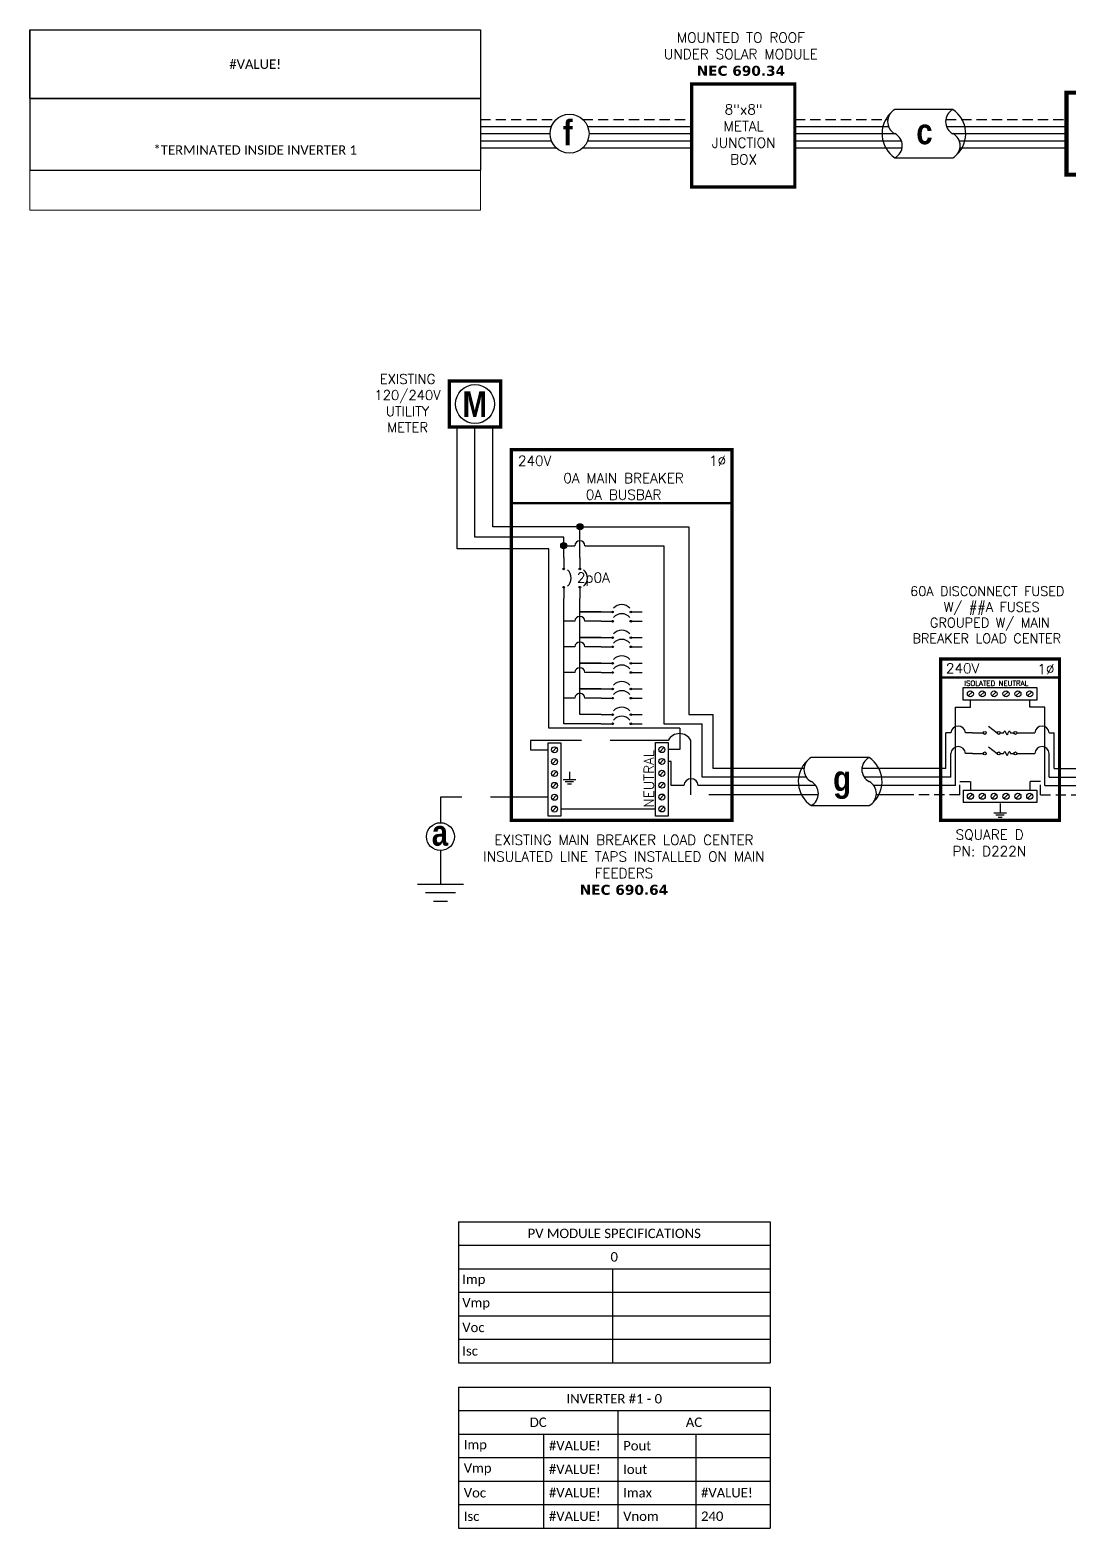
# Model space of a CAD drawing. Header units: feet. Extents: x 16885 to 17657, y 16033 to 16589.
# Drawn here: x 16885 to 17265, y 16033 to 16583 of the extents above; entities that cross this region are included whole.
import ezdxf

# ---------------------------------------------------------------- set-up
doc = ezdxf.new("R2010")
doc.units = ezdxf.units.FT
doc.header["$MEASUREMENT"] = 0
doc.linetypes.add('HIDDEN', pattern=[0.375, 0.25, -0.125])
for name, color, linetype in [('ONE LINE BLOCKS', 7, 'Continuous'), ('TABLES', 7, 'Continuous'), ('TEXT', 7, 'Continuous'), ('Z - TITLEBLOCK TXT', 7, 'Continuous')]:
    doc.layers.add(name, color=color, linetype=linetype)
doc.styles.add('ONE LINE TXT', font='techb___.ttf')
doc.styles.get("Standard").update_dxf_attribs({"font": 'simplex.shx'})

# ---------------------------------------------------------------- blocks, each defined once
blk = doc.blocks.new('*T15')
at = {"layer": 'Defpoints', "color": 8, "linetype": 'ByBlock', "lineweight": 0, "transparency": 16777216}
for p, q in [((0, -51.42), (0, -66.05)), ((165.11, -51.42), (165.11, -66.05)), ((0, -66.05), (165.11, -66.05))]:
    blk.add_line(p, q, dxfattribs=at)
at = {"layer": 'Z - TITLEBLOCK TXT', "color": 0, "lineweight": -2, "transparency": 16777216}
for p, q in [((0, 0), (165.11, 0)), ((0, 0), (0, -51.42)), ((165.11, 0), (165.11, -51.42)), ((0, -25.14), (165.11, -25.14)), ((0, -51.42), (165.11, -51.42))]:
    blk.add_line(p, q, dxfattribs=at)
at = {"layer": 'Z - TITLEBLOCK TXT', "color": 0, "linetype": 'Continuous', "transparency": 16777216, "char_height": 3.4544, "width": 155.095, "attachment_point": 5}
for s, insert in [('{\\fCalibri|b0|i0|c0;#VALUE!', (82.56, -12.57)), ('{\\fCalibri|b0|i0|c0;^J^J*TERMINATED INSIDE INVERTER 1', (82.56, -38.28))]:
    blk.add_mtext(s, dxfattribs=dict(at, insert=insert))
blk = doc.blocks.new('M_MAIN DISCONNECT')
at = {"color": 253, "linetype": 'Continuous'}
for p, q in [((10.94, -17.67), (10.94, -15.06)), ((32.69, -17.67), (32.69, -15.06)), ((5.45, -46.43), (5.45, -17.67)), ((5.45, -17.67), (10.94, -17.67)), ((38.18, -17.67), (32.69, -17.67)), ((38.18, -46.43), (38.18, -17.67)), ((5.45, -46.43), (-9.78, -46.43)), ((38.18, -46.43), (53.41, -46.43))]:
    blk.add_line(p, q, dxfattribs=at)
at = {"color": 7, "linetype": 'Continuous'}
for p, q in [((1.95, -40.22), (1.95, -27.1)), ((3.81, -27.1), (1.95, -27.1)), ((11.72, -27.1), (9.09, -27.1)), ((31.91, -27.1), (34.54, -27.1)), ((39.82, -27.1), (41.69, -27.1)), ((41.69, -40.22), (41.69, -27.1)), ((1.95, -40.22), (-9.78, -40.22)), ((41.69, -40.22), (53.41, -40.22))]:
    blk.add_line(p, q, dxfattribs=at)
at = {"color": 1, "linetype": 'Continuous'}
for p, q in [((21.88, -27.1), (23.12, -27.1)), ((25.67, -27.11), (26.91, -27.11)), ((21.88, -34.64), (23.12, -34.64)), ((25.67, -34.64), (26.91, -34.64))]:
    blk.add_line(p, q, dxfattribs=at)
at = {"color": 10, "linetype": 'Continuous'}
for p, q in [((3.81, -43.39), (3.81, -34.64)), ((11.72, -34.64), (9.09, -34.64)), ((31.91, -34.64), (34.54, -34.64)), ((39.82, -43.39), (39.82, -34.64)), ((3.81, -43.39), (-9.78, -43.39)), ((39.82, -43.39), (53.41, -43.39))]:
    blk.add_line(p, q, dxfattribs=at)
at = {"color": 7, "linetype": 'Continuous'}
for centre in [(6.45, -27.26), (37.18, -27.26)]:
    blk.add_arc(centre, 2.64, 3.2819, 176.7181, dxfattribs=at)
at = {"color": 10, "linetype": 'Continuous'}
for centre in [(6.45, -34.79), (37.18, -34.79)]:
    blk.add_arc(centre, 2.64, 3.2819, 176.7181, dxfattribs=at)
at = {"color": 1, "linetype": 'Continuous'}
for points in [[(23.12, -27.1), (23.5, -26.34), (24.4, -27.87), (25.22, -26.34), (25.67, -27.11)], [(23.12, -34.64), (23.5, -33.88), (24.4, -35.4), (25.22, -33.88), (25.67, -34.64)]]:
    blk.add_spline(points, degree=3, dxfattribs=at)
at = {"layer": 'ONE LINE BLOCKS', "lineweight": 50}
blk.add_line((0, -6.77), (43.61, -6.77), dxfattribs=at)
at = {"layer": 'ONE LINE BLOCKS', "lineweight": 50, "const_width": 1.19}
blk.add_lwpolyline([(0, -59.17), (0, 0), (43.61, 0), (43.61, -59.17)], close=True, dxfattribs=at)
at = {"layer": 'TEXT', "color": 92, "linetype": 'HIDDEN', "ltscale": 15}
for p, q in [((7.03, -49.88), (7.03, -44.94)), ((7.03, -44.94), (10.94, -44.94)), ((10.94, -44.94), (10.94, -48.08)), ((36.6, -44.94), (32.69, -44.94)), ((32.69, -44.94), (32.69, -48.08)), ((36.6, -49.88), (36.6, -44.94)), ((7.03, -49.88), (-9.78, -49.88)), ((36.6, -49.88), (53.41, -49.88))]:
    blk.add_line(p, q, dxfattribs=at)
at = {"layer": 'TEXT', "color": 92, "linetype": 'Continuous', "flags": 128}
for points in [[(21.82, -52.94), (21.82, -56.44)], [(19.48, -56.44), (24.16, -56.44)], [(23.35, -57.31), (20.29, -57.31)], [(22.53, -58.18), (21.1, -58.18)]]:
    blk.add_lwpolyline(points, dxfattribs=at)
at = {"layer": 'Z - TITLEBLOCK TXT', "color": 1, "linetype": 'Continuous'}
for p, q in [((8.34, -15.06), (8.34, -10.52)), ((8.34, -10.52), (35.29, -10.52)), ((35.29, -10.52), (35.29, -15.06)), ((35.29, -15.06), (8.34, -15.06)), ((11.72, -27.1), (15.64, -27.1)), ((17.54, -24.65), (20.8, -27.1)), ((27.99, -27.11), (31.91, -27.11)), ((17.54, -32.19), (20.8, -34.63)), ((11.72, -34.64), (15.64, -34.64)), ((27.99, -34.64), (31.91, -34.64)), ((8.34, -48.08), (35.29, -48.08)), ((8.34, -48.08), (8.34, -52.62)), ((35.29, -48.08), (35.29, -52.62)), ((35.29, -52.62), (8.34, -52.62))]:
    blk.add_line(p, q, dxfattribs=at)
at = {"layer": 'Z - TITLEBLOCK TXT', "color": 4, "linetype": 'Continuous'}
for p, q in [((11.73, -12), (10.15, -13.58)), ((16.08, -12), (14.5, -13.58)), ((20.43, -12), (18.86, -13.58)), ((24.78, -12), (23.21, -13.58)), ((29.13, -12), (27.56, -13.58)), ((33.48, -12), (31.91, -13.58)), ((11.73, -49.56), (10.15, -51.13)), ((16.08, -49.56), (14.5, -51.13)), ((20.43, -49.56), (18.86, -51.13)), ((24.78, -49.56), (23.21, -51.13)), ((29.13, -49.56), (27.56, -51.13)), ((33.48, -49.56), (31.91, -51.13))]:
    blk.add_line(p, q, dxfattribs=at)
for centre in [(10.94, -12.79), (15.29, -12.79), (19.64, -12.79), (23.99, -12.79), (28.34, -12.79), (32.69, -12.79), (10.94, -50.35), (15.29, -50.35), (19.64, -50.35), (23.99, -50.35), (28.34, -50.35), (32.69, -50.35)]:
    blk.add_circle(centre, 1.11, dxfattribs=at)
at = {"layer": 'Z - TITLEBLOCK TXT', "color": 1, "linetype": 'Continuous'}
for centre in [(16.18, -27.1), (21.34, -27.1), (27.45, -27.11), (16.18, -34.64), (21.34, -34.64), (27.45, -34.64)]:
    blk.add_circle(centre, 0.541, dxfattribs=at)
at = {"layer": 'TABLES', "color": 4, "linetype": 'Continuous'}
blk.add_text('ISOLATED NEUTRAL', height=1.8743, dxfattribs=at).set_placement((8.7, -9.86))
at = {"layer": 'TEXT', "color": 1}
for s, width, gutter_width, heights, insert, char_height, attachment_point in [('\\A1;\\pi4.1167;60A DISCONNECT FUSED \\P\\pi16.454;W/ ##A FUSES\\P\\pi11.355;GROUPED W/ MAIN \\P\\pi4.9392;BREAKER LOAD CENTER', 71.8931, 92.23, [24.13], (-15.26, 26.55), 3.4544, 1), ('240V', 0.1481, 0.75, [0], (8.07, -3.44), 3.658, 5), ('1∅', 0.1481, 0.75, [0], (38.63, -3.74), 3.658, 5), ('\\A1;\\pi3.6942,t21.982;SQUARE D\\P\\pi2.5621,t20.85;PN: D222N', 35.0816, 28.88, [13.54], (1.84, -62.59), 3.6576, 1)]:
    blk.add_mtext_dynamic_manual_height_columns(s, width=width, gutter_width=gutter_width, heights=heights, dxfattribs=dict(at, insert=insert, char_height=char_height, attachment_point=attachment_point))
blk = doc.blocks.new('*U17')
blk.add_blockref('M_MAIN DISCONNECT', (0, 0))
blk = doc.blocks.new('*U9')
at = {"color": 7, "linetype": 'Continuous'}
for p, q in [((6.669, 2.433), (2.905, 2.433)), ((2.435, 1.711), (0, 1.711)), ((9.575, 1.711), (6.199, 1.711)), ((2.905, -0.69), (6.669, -0.69))]:
    blk.add_line(p, q, dxfattribs=at)
at = {"color": 10, "linetype": 'Continuous'}
for p, q in [((2.591, 1.149), (0, 1.149)), ((9.575, 1.149), (6.355, 1.149))]:
    blk.add_line(p, q, dxfattribs=at)
at = {"color": 253, "linetype": 'Continuous'}
for p, q in [((3.208, 0.611), (0, 0.611)), ((9.575, 0.611), (6.972, 0.611))]:
    blk.add_line(p, q, dxfattribs=at)
at = {"color": 7, "linetype": 'Continuous'}
for centre, start, end in [((3.942, 0.872), 133.97324, 236.42648), ((5.633, 0.872), 313.97324, 56.42648)]:
    blk.add_arc(centre, 1.874, start, end, dxfattribs=at)
at = {"layer": 'TEXT', "color": 92, "linetype": 'HIDDEN', "ltscale": 15}
for p, q in [((3.373, 0), (0, 0)), ((9.575, 0), (7.137, 0))]:
    blk.add_line(p, q, dxfattribs=at)
at = {"layer": 'Z - TITLEBLOCK TXT', "linetype": 'Continuous'}
for centre, start, end in [((3.315, 1.653), 117.66392, 242.33608), ((7.078, 1.653), 117.66392, 242.33608), ((2.496, 0.091), 297.66392, 62.33608), ((6.26, 0.091), 297.66392, 62.33608)]:
    blk.add_arc(centre, 0.882, start, end, dxfattribs=at)
blk = doc.blocks.new('M_LINE TAPS')
at = {"layer": 'ONE LINE BLOCKS', "linetype": 'Continuous'}
h = blk.add_hatch(color=254, dxfattribs=at)
h.dxf.hatch_style = 1
edge = h.paths.add_edge_path()
edge.add_arc((-12.115, 17.423), 0.197, 0, 360)
h = blk.add_hatch(color=254, dxfattribs=at)
h.dxf.hatch_style = 1
edge = h.paths.add_edge_path()
edge.add_arc((-13.164, 16.191), 0.197, 0, 360)
h = blk.add_hatch(color=1, dxfattribs=at)
h.dxf.hatch_style = 1
edge = h.paths.add_edge_path()
edge.add_arc((-13.164, 14.685), 0.0515, 0, 360)
h = blk.add_hatch(color=1, dxfattribs=at)
h.dxf.hatch_style = 1
edge = h.paths.add_edge_path()
edge.add_arc((-12.115, 14.685), 0.0515, 0, 360)
h = blk.add_hatch(color=1, dxfattribs=at)
h.dxf.hatch_style = 1
edge = h.paths.add_edge_path()
edge.add_arc((-13.164, 13.502), 0.0515, 0, 360)
h = blk.add_hatch(color=1, dxfattribs=at)
h.dxf.hatch_style = 1
edge = h.paths.add_edge_path()
edge.add_arc((-12.115, 13.502), 0.0515, 0, 360)
h = blk.add_hatch(color=1, dxfattribs=at)
h.dxf.hatch_style = 1
edge = h.paths.add_edge_path()
edge.add_arc((-9.991, 11.887), 0.0515, 0, 360)
h = blk.add_hatch(color=1, dxfattribs=at)
h.dxf.hatch_style = 1
edge = h.paths.add_edge_path()
edge.add_arc((-8.808, 11.887), 0.0515, 0, 360)
h = blk.add_hatch(color=1, dxfattribs=at)
h.dxf.hatch_style = 1
edge = h.paths.add_edge_path()
edge.add_arc((-9.991, 11.288), 0.0515, 0, 360)
h = blk.add_hatch(color=1, dxfattribs=at)
h.dxf.hatch_style = 1
edge = h.paths.add_edge_path()
edge.add_arc((-8.808, 11.288), 0.0515, 0, 360)
h = blk.add_hatch(color=1, dxfattribs=at)
h.dxf.hatch_style = 1
edge = h.paths.add_edge_path()
edge.add_arc((-9.991, 10.221), 0.0515, 0, 360)
h = blk.add_hatch(color=1, dxfattribs=at)
h.dxf.hatch_style = 1
edge = h.paths.add_edge_path()
edge.add_arc((-8.808, 10.221), 0.0515, 0, 360)
h = blk.add_hatch(color=1, dxfattribs=at)
h.dxf.hatch_style = 1
edge = h.paths.add_edge_path()
edge.add_arc((-9.991, 9.622), 0.0515, 0, 360)
h = blk.add_hatch(color=1, dxfattribs=at)
h.dxf.hatch_style = 1
edge = h.paths.add_edge_path()
edge.add_arc((-8.808, 9.622), 0.0515, 0, 360)
h = blk.add_hatch(color=1, dxfattribs=at)
h.dxf.hatch_style = 1
edge = h.paths.add_edge_path()
edge.add_arc((-9.991, 8.555), 0.0515, 0, 360)
h = blk.add_hatch(color=1, dxfattribs=at)
h.dxf.hatch_style = 1
edge = h.paths.add_edge_path()
edge.add_arc((-9.991, 7.957), 0.0515, 0, 360)
h = blk.add_hatch(color=1, dxfattribs=at)
h.dxf.hatch_style = 1
edge = h.paths.add_edge_path()
edge.add_arc((-8.808, 8.555), 0.0515, 0, 360)
h = blk.add_hatch(color=1, dxfattribs=at)
h.dxf.hatch_style = 1
edge = h.paths.add_edge_path()
edge.add_arc((-8.808, 7.957), 0.0515, 0, 360)
h = blk.add_hatch(color=1, dxfattribs=at)
h.dxf.hatch_style = 1
edge = h.paths.add_edge_path()
edge.add_arc((-9.991, 6.889), 0.0515, 0, 360)
h = blk.add_hatch(color=1, dxfattribs=at)
h.dxf.hatch_style = 1
edge = h.paths.add_edge_path()
edge.add_arc((-8.808, 6.889), 0.0515, 0, 360)
h = blk.add_hatch(color=1, dxfattribs=at)
h.dxf.hatch_style = 1
edge = h.paths.add_edge_path()
edge.add_arc((-9.991, 6.291), 0.0515, 0, 360)
h = blk.add_hatch(color=1, dxfattribs=at)
h.dxf.hatch_style = 1
edge = h.paths.add_edge_path()
edge.add_arc((-8.808, 6.291), 0.0515, 0, 360)
h = blk.add_hatch(color=1, dxfattribs=at)
h.dxf.hatch_style = 1
edge = h.paths.add_edge_path()
edge.add_arc((-9.991, 5.224), 0.0515, 0, 360)
h = blk.add_hatch(color=1, dxfattribs=at)
h.dxf.hatch_style = 1
edge = h.paths.add_edge_path()
edge.add_arc((-8.808, 5.224), 0.0515, 0, 360)
h = blk.add_hatch(color=1, dxfattribs=at)
h.dxf.hatch_style = 1
edge = h.paths.add_edge_path()
edge.add_arc((-9.991, 4.625), 0.0515, 0, 360)
h = blk.add_hatch(color=1, dxfattribs=at)
h.dxf.hatch_style = 1
edge = h.paths.add_edge_path()
edge.add_arc((-8.808, 4.625), 0.0515, 0, 360)
at = {"color": 155, "true_color": 0x647190}
blk.add_line((-16.567, 22.428), (-2.231, 22.428), dxfattribs=at)
at = {"color": 7, "linetype": 'Continuous'}
for p, q in [((-3.464, 1.711), (-3.464, 5.224)), ((0, 1.711), (-3.464, 1.711))]:
    blk.add_line(p, q, dxfattribs=at)
at = {"color": 10, "linetype": 'Continuous'}
for p, q in [((-4.177, 1.149), (-4.177, 4.625)), ((-3.462, 4.625), (-3.462, 4.625)), ((0, 1.149), (-4.177, 1.149))]:
    blk.add_line(p, q, dxfattribs=at)
at = {"color": 253, "linetype": 'Continuous'}
for p, q in [((-6.184, 2.177), (-6.39, 2.177)), ((-6.184, 0.611), (-6.184, 2.177)), ((-5.36, 0.611), (-6.184, 0.611)), ((0, 0.611), (-4.425, 0.611))]:
    blk.add_line(p, q, dxfattribs=at)
at = {"color": 7, "linetype": 'Continuous'}
blk.add_circle((-21.169, -2.704), 0.906, dxfattribs=at)
at = {"color": 253, "linetype": 'Continuous'}
blk.add_arc((-4.892, 0.584), 0.468, 3.28193, 176.71807, dxfattribs=at)
at = {"layer": 'ONE LINE BLOCKS', "lineweight": 50}
blk.add_line((-16.567, 18.948), (-2.231, 18.948), dxfattribs=at)
at = {"layer": 'ONE LINE BLOCKS', "lineweight": 50, "const_width": 0.21}
for points in [[(-20.599, 23.898), (-20.599, 26.892), (-17.258, 26.892), (-17.258, 23.898)], [(-16.567, -1.647), (-16.567, 22.428), (-2.231, 22.428), (-2.231, -1.647)]]:
    blk.add_lwpolyline(points, close=True, dxfattribs=at)
at = {"layer": 'TEXT', "color": 92, "linetype": 'HIDDEN', "ltscale": 15}
for p, q in [((-6.39, 3.547), (-15.333, 3.547)), ((-15.333, 3.547), (-15.333, 2.935)), ((-15.333, 2.935), (-14.165, 2.935)), ((-4.917, 0), (-4.917, 3.547)), ((0, 0), (-4.917, 0)), ((-14.165, -0.148), (-21.169, -0.148)), ((-21.169, -0.148), (-21.169, -1.798)), ((-21.169, -3.61), (-21.169, -5.799))]:
    blk.add_line(p, q, dxfattribs=at)
at = {"layer": 'TEXT', "color": 92, "linetype": 'Continuous', "ltscale": 15}
blk.add_line((-7.195, -0.918), (-13.361, -0.918), dxfattribs=at)
at = {"layer": 'TEXT', "color": 92, "linetype": 'Continuous', "flags": 128}
for points in [[(-13.205, 1.009), (-12.375, 1.009)], [(-12.79, 1.513), (-12.79, 1.009)], [(-12.519, 0.855), (-13.061, 0.855)], [(-12.663, 0.701), (-12.917, 0.701)]]:
    blk.add_lwpolyline(points, dxfattribs=at)
at = {"layer": 'TEXT', "color": 92, "linetype": 'Continuous', "ltscale": 4, "flags": 128}
for points in [[(-22.671, -5.799), (-19.666, -5.799)], [(-20.187, -6.356), (-22.151, -6.356)], [(-20.708, -6.913), (-21.63, -6.913)]]:
    blk.add_lwpolyline(points, dxfattribs=at)
at = {"layer": 'TEXT', "linetype": 'Continuous'}
blk.add_circle((-18.928, 25.395), 1.267, dxfattribs=at)
at = {"layer": 'TEXT', "color": 92, "linetype": 'Continuous', "ltscale": 0.3}
blk.add_arc((-5.647, 3.164), 0.824, 27.66392, 152.33608, dxfattribs=at)
at = {"layer": 'Z - TITLEBLOCK TXT', "color": 253, "linetype": 'Continuous'}
for p, q in [((-20.077, 15.98), (-20.077, 23.898)), ((-14.134, 15.98), (-20.077, 15.98)), ((-14.134, 4.344), (-14.134, 15.98)), ((-5.63, 4.344), (-14.134, 4.344)), ((-5.63, 4.344), (-5.63, 2.948)), ((-5.63, 2.948), (-6.39, 2.948))]:
    blk.add_line(p, q, dxfattribs=at)
at = {"layer": 'Z - TITLEBLOCK TXT', "color": 10, "linetype": 'Continuous'}
for p, q in [((-18.928, 16.744), (-18.928, 23.898)), ((-13.164, 16.744), (-18.928, 16.744)), ((-13.164, 15.429), (-13.164, 16.744)), ((-12.967, 16.191), (-12.446, 16.191)), ((-11.783, 16.191), (-6.656, 16.191)), ((-6.656, 16.191), (-6.656, 4.625)), ((-13.164, 4.625), (-13.164, 12.759)), ((-12.446, 11.288), (-13.164, 11.288)), ((-10.734, 11.288), (-11.783, 11.288)), ((-12.446, 9.622), (-13.164, 9.622)), ((-10.734, 9.622), (-11.783, 9.622)), ((-12.446, 7.957), (-13.164, 7.957)), ((-10.734, 7.957), (-11.783, 7.957)), ((-12.446, 6.291), (-13.164, 6.291)), ((-10.734, 6.291), (-11.783, 6.291)), ((-10.734, 4.625), (-13.164, 4.625)), ((-6.656, 4.625), (-4.177, 4.625))]:
    blk.add_line(p, q, dxfattribs=at)
at = {"layer": 'Z - TITLEBLOCK TXT', "color": 7, "linetype": 'Continuous'}
for p, q in [((-17.778, 17.423), (-17.778, 23.898)), ((-12.115, 17.423), (-17.778, 17.423)), ((-12.115, 15.429), (-12.115, 17.423)), ((-11.918, 17.423), (-5.044, 17.423)), ((-5.044, 17.423), (-5.044, 5.224)), ((-12.115, 10.221), (-12.115, 12.759)), ((-12.115, 11.887), (-10.734, 11.887)), ((-10.734, 11.887), (-12.115, 11.887)), ((-12.115, 8.555), (-12.115, 10.221)), ((-12.115, 10.221), (-10.734, 10.221)), ((-10.734, 10.221), (-12.115, 10.221)), ((-12.115, 6.889), (-12.115, 8.555)), ((-12.115, 8.555), (-10.734, 8.555)), ((-10.734, 8.555), (-12.115, 8.555)), ((-12.115, 5.224), (-12.115, 6.889)), ((-12.115, 6.889), (-10.734, 6.889)), ((-10.734, 6.889), (-12.115, 6.889)), ((-10.734, 5.224), (-12.115, 5.224)), ((-5.044, 5.224), (-3.464, 5.224))]:
    blk.add_line(p, q, dxfattribs=at)
at = {"layer": 'Z - TITLEBLOCK TXT', "color": 1, "linetype": 'Continuous'}
for p, q in [((-14.165, -1.378), (-14.165, 3.395)), ((-14.165, 3.395), (-13.361, 3.395)), ((-13.361, 3.395), (-13.361, -1.378)), ((-7.195, -1.366), (-7.195, 3.408)), ((-7.195, 3.408), (-6.39, 3.408)), ((-6.39, 3.408), (-6.39, -1.366)), ((-13.361, -1.378), (-14.165, -1.378)), ((-6.39, -1.366), (-7.195, -1.366))]:
    blk.add_line(p, q, dxfattribs=at)
at = {"layer": 'Z - TITLEBLOCK TXT', "color": 4, "linetype": 'Continuous'}
for p, q in [((-13.624, 3.075), (-13.902, 2.796)), ((-6.653, 3.087), (-6.932, 2.809)), ((-13.624, 2.304), (-13.902, 2.025)), ((-6.653, 2.317), (-6.932, 2.038)), ((-13.624, 1.533), (-13.902, 1.255)), ((-6.653, 1.546), (-6.932, 1.267)), ((-13.624, 0.762), (-13.902, 0.484)), ((-6.653, 0.775), (-6.932, 0.497)), ((-6.653, 0.004), (-6.932, -0.274)), ((-13.624, -0.008), (-13.902, -0.287)), ((-13.624, -0.779), (-13.902, -1.058)), ((-6.653, -0.766), (-6.932, -1.045))]:
    blk.add_line(p, q, dxfattribs=at)
at = {"layer": 'Z - TITLEBLOCK TXT', "color": 1, "linetype": 'Continuous', "flags": 128}
for points in [[(-13.164, 15.429), (-13.164, 14.685)], [(-13.164, 15.429), (-13.164, 14.685)], [(-12.115, 15.429), (-12.115, 14.685)], [(-12.115, 15.429), (-12.115, 14.685)], [(-13.164, 13.502), (-13.164, 12.759)], [(-12.115, 13.502), (-12.115, 12.759)], [(-10.734, 11.887), (-9.991, 11.887)], [(-10.734, 11.887), (-9.991, 11.887)], [(-8.808, 11.887), (-8.064, 11.887)], [(-10.734, 11.288), (-9.991, 11.288)], [(-10.734, 11.288), (-9.991, 11.288)], [(-8.808, 11.288), (-8.064, 11.288)], [(-10.734, 10.221), (-9.991, 10.221)], [(-10.734, 10.221), (-9.991, 10.221)], [(-8.808, 10.221), (-8.064, 10.221)], [(-10.734, 9.622), (-9.991, 9.622)], [(-10.734, 9.622), (-9.991, 9.622)], [(-8.808, 9.622), (-8.064, 9.622)], [(-10.734, 8.555), (-9.991, 8.555)], [(-10.734, 8.555), (-9.991, 8.555)], [(-10.734, 7.957), (-9.991, 7.957)], [(-10.734, 7.957), (-9.991, 7.957)], [(-8.808, 8.555), (-8.064, 8.555)], [(-8.808, 7.957), (-8.064, 7.957)], [(-10.734, 6.889), (-9.991, 6.889)], [(-10.734, 6.889), (-9.991, 6.889)], [(-8.808, 6.889), (-8.064, 6.889)], [(-10.734, 6.291), (-9.991, 6.291)], [(-10.734, 6.291), (-9.991, 6.291)], [(-8.808, 6.291), (-8.064, 6.291)], [(-10.734, 5.224), (-9.991, 5.224)], [(-10.734, 5.224), (-9.991, 5.224)], [(-8.808, 5.224), (-8.064, 5.224)], [(-10.734, 4.625), (-9.991, 4.625)], [(-10.734, 4.625), (-9.991, 4.625)], [(-8.808, 4.625), (-8.064, 4.625)]]:
    blk.add_lwpolyline(points, dxfattribs=at)
at = {"layer": 'Z - TITLEBLOCK TXT', "color": 7, "linetype": 'Continuous'}
for centre in [(-12.115, 17.423), (-12.115, 17.423), (-13.164, 16.191)]:
    blk.add_circle(centre, 0.197, dxfattribs=at)
at = {"layer": 'Z - TITLEBLOCK TXT', "color": 1, "linetype": 'Continuous'}
for centre in [(-13.164, 14.685), (-12.115, 14.685), (-13.164, 13.502), (-12.115, 13.502), (-9.991, 11.887), (-8.808, 11.887), (-9.991, 11.288), (-8.808, 11.288), (-9.991, 10.221), (-8.808, 10.221), (-9.991, 9.622), (-8.808, 9.622), (-9.991, 8.555), (-9.991, 7.957), (-8.808, 8.555), (-8.808, 7.957), (-9.991, 6.889), (-8.808, 6.889), (-9.991, 6.291), (-8.808, 6.291), (-9.991, 5.224), (-8.808, 5.224), (-9.991, 4.625), (-8.808, 4.625)]:
    blk.add_circle(centre, 0.0515, dxfattribs=at)
at = {"layer": 'Z - TITLEBLOCK TXT', "color": 4, "linetype": 'Continuous'}
for centre in [(-13.763, 2.935), (-6.792, 2.948), (-13.763, 2.165), (-6.792, 2.177), (-13.763, 1.394), (-6.792, 1.407), (-13.763, 0.623), (-13.763, -0.148), (-6.792, 0.636), (-6.792, -0.135), (-13.763, -0.918), (-6.792, -0.906)]:
    blk.add_circle(centre, 0.197, dxfattribs=at)
at = {"layer": 'Z - TITLEBLOCK TXT', "color": 10, "linetype": 'Continuous'}
for centre in [(-12.115, 16.172), (-12.115, 11.269), (-12.115, 9.603), (-12.115, 7.938), (-12.115, 6.272)]:
    blk.add_arc(centre, 0.332, 3.2937, 176.7063, dxfattribs=at)
at = {"layer": 'Z - TITLEBLOCK TXT', "color": 1, "linetype": 'Continuous'}
for centre, start, end in [((-13.375, 14.094), 310.3392, 49.6608), ((-12.326, 14.094), 310.3392, 49.6608), ((-9.399, 11.675), 40.3392, 139.6608), ((-9.399, 11.077), 40.3392, 139.6608), ((-9.399, 10.01), 40.3392, 139.6608), ((-9.399, 9.411), 40.3392, 139.6608), ((-9.399, 8.344), 40.3392, 139.6608), ((-9.399, 7.745), 40.3392, 139.6608), ((-9.399, 6.678), 40.3392, 139.6608), ((-9.399, 6.079), 40.3392, 139.6608), ((-9.399, 5.012), 40.3392, 139.6608), ((-9.399, 4.413), 40.3392, 139.6608)]:
    blk.add_arc(centre, 0.697, start, end, dxfattribs=at)
at = {"layer": 'TABLES', "color": 1, "linetype": 'Continuous'}
blk.add_text('NEUTRAL', height=0.648, rotation=90, dxfattribs=at).set_placement((-7.311, -0.826))
at = {"layer": 'TEXT', "color": 1, "attachment_point": 5}
for s, width, gutter_width, heights, insert, char_height in [('EXISTING\\P120/240V UTILITY METER', 0.05231, 7.17, [0], (-23.305, 25.455), 0.62775), ('240V', 0.14806, 0.75, [0], (-15.056, 21.71), 0.648), ('1∅', 0.14806, 0.75, [0], (-3.173, 21.71), 0.648), ('0A MAIN BREAKER\\P0A BUSBAR', 11.19903, 0.75, [0], (-9.274, 20.045), 0.648), ('2p0A', 0.14806, 0.75, [0], (-11.242, 14.016), 0.648), ('EXISTING MAIN BREAKER LOAD CENTER INSULATED LINE TAPS INSTALLED ON MAIN FEEDERS\\P{\\fVerdana|b1|i0|c0|p34;NEC 690.64}', 18.4888, 7.17, [5.996], (-9.253, -4.546), 0.648)]:
    blk.add_mtext_dynamic_manual_height_columns(s, width=width, gutter_width=gutter_width, heights=heights, dxfattribs=dict(at, insert=insert, char_height=char_height))
at = {"layer": 'Z - TITLEBLOCK TXT', "color": 253, "linetype": 'Continuous', "style": 'ONE LINE TXT'}
blk.add_text('M', height=1.662, dxfattribs=at).set_placement((-19.736, 24.559))
at = {"layer": 'Z - TITLEBLOCK TXT', "color": 1, "linetype": 'Continuous', "insert": (-21.734, -1.631), "char_height": 1.66239, "attachment_point": 1, "style": 'ONE LINE TXT'}
blk.add_mtext_dynamic_manual_height_columns('{\\W1;\\C256;a}', width=0.13853, gutter_width=2.132, heights=[0], dxfattribs=at)
blk = doc.blocks.new('*U16')
at = {"color": 155, "true_color": 0x647190}
blk.add_blockref('M_LINE TAPS', (0, 0), dxfattribs=at)
blk = doc.blocks.new('*T13')
at = {"layer": 'Z - TITLEBLOCK TXT', "color": 0, "lineweight": -2, "transparency": 16777216}
for p, q in [((0, 0), (114.19, 0)), ((0, 0), (0, -51.7)), ((114.19, 0), (114.19, -51.7)), ((0, -8.62), (114.19, -8.62)), ((58.43, -8.62), (58.43, -51.7)), ((0, -17.23), (114.19, -17.23)), ((31.22, -17.23), (31.22, -51.7)), ((86.98, -17.23), (86.98, -51.7)), ((0, -25.85), (114.19, -25.85)), ((0, -34.47), (114.19, -34.47)), ((0, -43.08), (114.19, -43.08)), ((0, -51.7), (114.19, -51.7))]:
    blk.add_line(p, q, dxfattribs=at)
at = {"layer": 'Z - TITLEBLOCK TXT', "color": 0, "linetype": 'Continuous', "transparency": 16777216, "char_height": 3.4544}
for s, insert, width, attachment_point in [('{\\fCalibri|b0|i0|c0;INVERTER #1 - 0', (57.09, -4.31), 110.3293, 5), ('{\\fCalibri|b0|i0|c0;DC', (29.22, -12.93), 54.5755, 5), ('{\\fCalibri|b0|i0|c0;AC', (86.31, -12.93), 51.8976, 5), ('{\\fCalibri|b0|i0|c0;Imp', (1.93, -21.54), 27.3681, 4), ('{\\fCalibri|b0|i0|c0;#VALUE!', (33.15, -21.54), 23.3513, 4), ('{\\fCalibri|b0|i0|c0;Pout', (60.36, -21.54), 24.6902, 4), ('{\\fCalibri|b0|i0|c0;', (88.91, -21.54), 23.3513, 4), ('{\\fCalibri|b0|i0|c0;Vmp', (1.93, -30.16), 27.3681, 4), ('{\\fCalibri|b0|i0|c0;#VALUE!', (33.15, -30.16), 23.3513, 4), ('{\\fCalibri|b0|i0|c0;Iout', (60.36, -30.16), 24.6902, 4), ('{\\fCalibri|b0|i0|c0;', (88.91, -30.16), 23.3513, 4), ('{\\fCalibri|b0|i0|c0;Voc', (1.93, -38.78), 27.3681, 4), ('{\\fCalibri|b0|i0|c0;#VALUE!', (33.15, -38.78), 23.3513, 4), ('{\\fCalibri|b0|i0|c0;Imax', (60.36, -38.78), 24.6902, 4), ('{\\fCalibri|b0|i0|c0;#VALUE!', (88.91, -38.78), 23.3513, 4), ('{\\fCalibri|b0|i0|c0;Isc', (1.93, -47.39), 27.3681, 4), ('{\\fCalibri|b0|i0|c0;#VALUE!', (33.15, -47.39), 23.3513, 4), ('{\\fCalibri|b0|i0|c0;Vnom', (60.36, -47.39), 24.6902, 4), ('{\\fCalibri|b0|i0|c0;240', (88.91, -47.39), 23.3513, 4)]:
    blk.add_mtext(s, dxfattribs=dict(at, insert=insert, width=width, attachment_point=attachment_point))
blk = doc.blocks.new('*T12')
at = {"layer": 'Z - TITLEBLOCK TXT', "color": 0, "lineweight": -2, "transparency": 16777216}
for p, q in [((0, 0), (114.19, 0)), ((0, 0), (0, -51.69)), ((114.19, 0), (114.19, -51.69)), ((0, -8.62), (114.19, -8.62)), ((0, -17.23), (114.19, -17.23)), ((56.41, -17.23), (56.41, -51.69)), ((0, -25.85), (114.19, -25.85)), ((0, -34.46), (114.19, -34.46)), ((0, -43.08), (114.19, -43.08)), ((0, -51.69), (114.19, -51.69))]:
    blk.add_line(p, q, dxfattribs=at)
at = {"layer": 'Z - TITLEBLOCK TXT', "color": 0, "linetype": 'Continuous', "transparency": 16777216, "char_height": 3.4544}
for s, insert, width, attachment_point in [('{\\fCalibri|b0|i0|c0;PV MODULE SPECIFICATIONS', (57.09, -4.31), 111.433, 5), ('{\\fCalibri|b0|i0|c0;0', (57.09, -12.92), 111.433, 5), ('{\\fCalibri|b0|i0|c0;Imp', (1.38, -21.54), 53.6551, 4), ('{\\fCalibri|b0|i0|c0;', (57.78, -21.54), 55.0254, 4), ('{\\fCalibri|b0|i0|c0;Vmp', (1.38, -30.15), 53.6551, 4), ('{\\fCalibri|b0|i0|c0;', (57.78, -30.15), 55.0254, 4), ('{\\fCalibri|b0|i0|c0;Voc', (1.38, -38.77), 53.6551, 4), ('{\\fCalibri|b0|i0|c0;', (57.78, -38.77), 55.0254, 4), ('{\\fCalibri|b0|i0|c0;Isc', (1.38, -47.39), 53.6551, 4), ('{\\fCalibri|b0|i0|c0;', (57.78, -47.39), 55.0254, 4)]:
    blk.add_mtext(s, dxfattribs=dict(at, insert=insert, width=width, attachment_point=attachment_point))

msp = doc.modelspace()

# ---------------------------------------------------------------- linework, layer by layer
at = {"color": 7, "linetype": 'Continuous'}
for p, q in [((17222.97, 16553.45), (17201.73, 16553.45)), ((17049.78, 16547.26), (17076, 16547.26)), ((17089.1, 16547.26), (17127.25, 16547.26)), ((17165.03, 16547.26), (17199.39, 16547.26)), ((17220.64, 16547.26), (17264.62, 16547.26)), ((17049.78, 16542.02), (17076, 16542.02)), ((17089.1, 16542.02), (17127.25, 16542.02)), ((17165.03, 16542.02), (17204.06, 16542.02)), ((17225.31, 16542.02), (17264.62, 16542.02)), ((17201.73, 16535.82), (17222.97, 16535.82))]:
    msp.add_line(p, q, dxfattribs=at)
at = {"color": 253, "linetype": 'Continuous'}
for p, q in [((17049.78, 16544.64), (17075.32, 16544.64)), ((17089.6, 16544.64), (17127.25, 16544.64)), ((17165.03, 16544.64), (17201.73, 16544.64)), ((17222.97, 16544.64), (17264.62, 16544.64)), ((17049.78, 16539.39), (17077.61, 16539.39)), ((17087.3, 16539.39), (17127.25, 16539.39)), ((17165.03, 16539.39), (17204.32, 16539.39)), ((17225.57, 16539.39), (17264.62, 16539.39))]:
    msp.add_line(p, q, dxfattribs=at)
at = {"color": 7, "linetype": 'Continuous'}
msp.add_circle((17082.46, 16544.64), 7.14, dxfattribs=at)
for centre, start, end in [((17207.58, 16544.64), 133.9732, 236.4265), ((17217.12, 16544.64), 313.9732, 56.4265)]:
    msp.add_arc(centre, 10.58, start, end, dxfattribs=at)
at = {"layer": 'ONE LINE BLOCKS', "lineweight": 50}
for points, const_width in [([(17165.03, 16525.1), (17127.25, 16525.1), (17127.25, 16562.88), (17165.03, 16562.88)], 1.19), ([(17294.72, 16529.59), (17264.62, 16529.59), (17264.62, 16559.69), (17294.72, 16559.69)], 1.53)]:
    msp.add_lwpolyline(points, close=True, dxfattribs=dict(at, const_width=const_width))
at = {"layer": 'TEXT', "color": 92, "linetype": 'HIDDEN', "ltscale": 15}
for p, q in [((17049.78, 16549.88), (17077.61, 16549.88)), ((17087.3, 16549.88), (17127.25, 16549.88)), ((17165.03, 16549.88), (17199.13, 16549.88)), ((17220.38, 16549.88), (17264.62, 16549.88))]:
    msp.add_line(p, q, dxfattribs=at)
at = {"layer": 'Z - TITLEBLOCK TXT', "linetype": 'Continuous'}
msp.add_lwpolyline([(16884.67, 16582.66), (17049.78, 16582.66), (17049.78, 16557.52), (16884.67, 16557.52)], close=True, dxfattribs=at)
for centre, start, end in [((17204.04, 16549.04), 117.6639, 242.3361), ((17225.28, 16549.04), 117.6639, 242.3361), ((17199.42, 16540.23), 297.6639, 62.3361), ((17220.66, 16540.23), 297.6639, 62.3361)]:
    msp.add_arc(centre, 4.98, start, end, dxfattribs=at)

# ---------------------------------------------------------------- block references
for name, p in [('*T15', (16884.67, 16582.66)), ('*U17', (17218.46, 16352.03)), ('*T12', (17041.75, 16145.69)), ('*T13', (17041.75, 16085.07))]:
    msp.add_blockref(name, p)
at = {"color": 155, "true_color": 0x647190, "xscale": 5.644441731736358, "yscale": 5.644441731736358, "zscale": 5.644441731736358}
for name in ['*U16', '*U9']:
    msp.add_blockref(name, (17154.63, 16302.15), dxfattribs=at)

# ---------------------------------------------------------------- texts
at = {"layer": 'TEXT', "color": 1, "char_height": 3.6576, "attachment_point": 5}
for s, width, insert in [(' \\PMOUNTED TO ROOF \\PUNDER SOLAR MODULE\\P{\\fVerdana|b1|i0|c0|p34;NEC 690.34}', 72.4158, (17145.26, 16576.8)), ('8"x8" METAL JUNCTION BOX ', 0.4767, (17146.28, 16544.36))]:
    msp.add_mtext_dynamic_manual_height_columns(s, width=width, gutter_width=7.17, heights=[0], dxfattribs=dict(at, insert=insert))
at = {"layer": 'Z - TITLEBLOCK TXT', "color": 1, "linetype": 'Continuous', "char_height": 9.3833, "attachment_point": 1, "style": 'ONE LINE TXT'}
for s, insert in [('{\\W1;\\C256;f}', (17079.99, 16549.68)), ('{\\W1;\\C256;c}', (17209.57, 16550.14)), ('{\\W1;\\C256;g}', (17179.08, 16312.92))]:
    msp.add_mtext_dynamic_manual_height_columns(s, width=0.1385, gutter_width=2.13, heights=[0], dxfattribs=dict(at, insert=insert))

doc.saveas('drawing.dxf')
